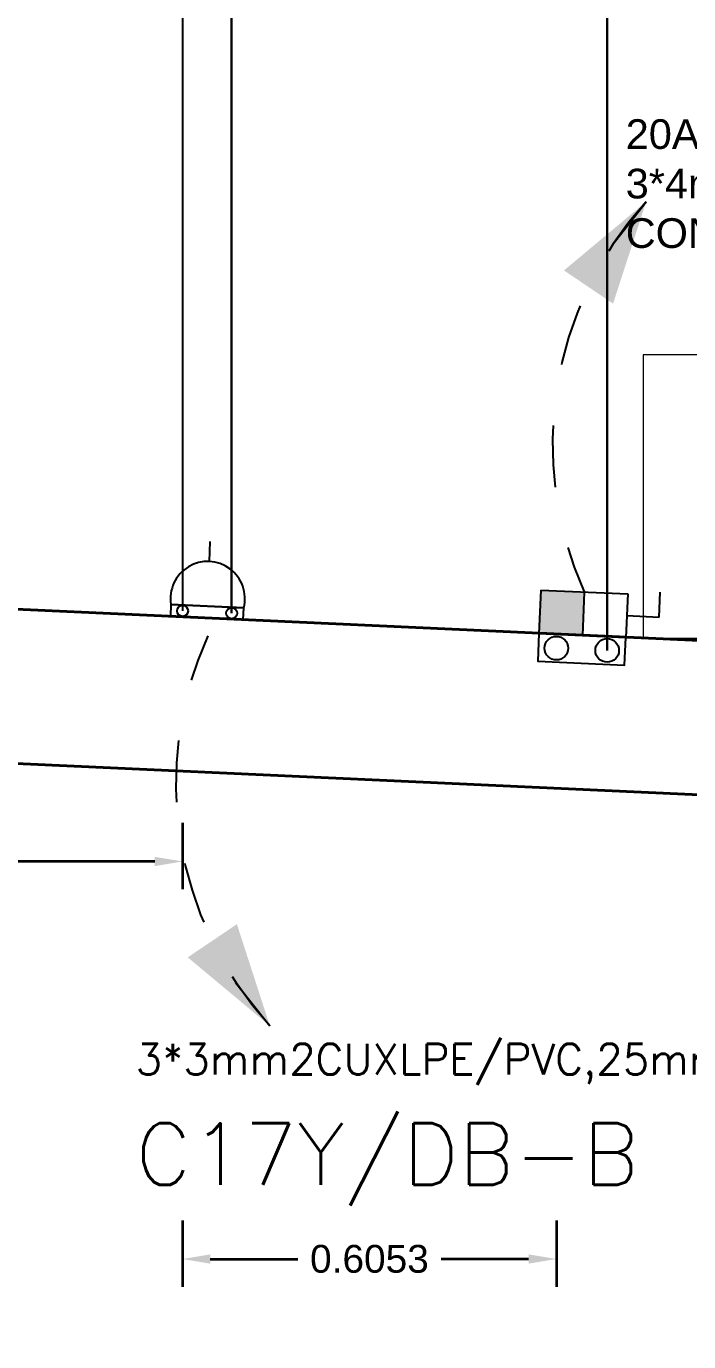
# Model space of a CAD drawing. Header units: inches. Extents: x 3955 to 4125, y 4886 to 4983.
# Drawn here: x 4032.424 to 4033.496, y 4920.904 to 4923.033 of the extents above; entities that cross this region are included whole.
import ezdxf

# ---------------------------------------------------------------- set-up
doc = ezdxf.new("R2010")
doc.units = ezdxf.units.IN
doc.header["$MEASUREMENT"] = 0
doc.linetypes.add('ACAD_ISO03W100', pattern=[30, 12, -18])
doc.linetypes.add('HIDDEN', pattern=[0.375, 0.25, -0.125])
doc.layers.get('0').update_dxf_attribs({"lineweight": 35})
doc.layers.get('Defpoints').update_dxf_attribs({"lineweight": 25})
for name, color, linetype, lineweight in [('DIM', 6, 'Continuous', 20), ('DIM IN', 12, 'Continuous', 15), ('HA', 252, 'Continuous', 18), ('Shop Drawing', 3, 'Continuous', 30), ('walls', 7, 'Continuous', 40)]:
    doc.layers.add(name, color=color, linetype=linetype, lineweight=lineweight)
for name, color, linetype in [('E-LEADER', 30, 'Continuous'), ('E-POWER', 3, 'Continuous'), ('E-TEXT', 2, 'Continuous'), ('N Wiring', 255, 'Continuous')]:
    doc.layers.add(name, color=color, linetype=linetype)
doc.styles.add('ELEC', font='romans.shx')
doc.styles.get("Standard").update_dxf_attribs({"font": 'arial.ttf'})
doc.dimstyles.get("Standard").update_dxf_attribs({"dimtxt": 0.18, "dimasz": 0.18, "dimexe": 0.18, "dimexo": 0.0625, "dimgap": 0.09, "dimtad": 0, "dimtih": 1, "dimtoh": 1, "dimdec": 4, "dimzin": 0, "dimdsep": 46, "dimtxsty": 'Standard', "dimcen": 0.09, "dimadec": 0, "dimazin": 0, "dimtfac": 1, "dimtdec": 4, "dimtofl": 0, "dimtmove": 0, "dimatfit": 3, "dimfxl": 1, "dimtolj": 1, "dimtzin": 0, "dimarcsym": 0})

# ---------------------------------------------------------------- blocks, each defined once
blk = doc.blocks.new('S1')
for p, q in [((0, 180), (0, 260)), ((-147, 0), (147, 0))]:
    blk.add_line(p, q)
blk.add_lwpolyline([(147, 0), (-147, 0), (-147, -47.8), (147, -47.8)], close=True)
for centre in [(-99, -23.9), (99, -23.9)]:
    blk.add_circle(centre, 22.2)
at = {"linetype": 'Continuous'}
blk.add_arc((0, 30), 150, 348.4616, 191.5384, dxfattribs=at)
blk = doc.blocks.new('DC1')
blk.add_hatch(color=256).paths.add_polyline_path([(0, 175), (-175, 175), (-175, 0), (0, 0)])
for p, q in [((-175, 175), (175, 175)), ((-175, 175), (-175, 0)), ((0, 175), (0, 0)), ((175, 175), (175, 0)), ((305, 87.5), (305, 187.5)), ((175, 87.5), (305, 87.5)), ((-175, 0), (175, 0))]:
    blk.add_line(p, q)
blk.add_lwpolyline([(175, 0), (-175, 0), (-175, -111.7), (175, -111.7)], close=True)
for centre in [(-102.3, -55.8), (102.3, -55.8)]:
    blk.add_circle(centre, 47.4)
blk = doc.blocks.new('*U9')
blk.add_line((233, 512.3), (309.4, 559.6))
blk.add_lwpolyline([(309.4, 559.6, 0, 96, 0), (174.8, 461.8, 96, 96, 0)], format="xyseb")
at = {"linetype": 'HIDDEN', "ltscale": 0.2}
blk.add_arc((581.3, 44), 583, 117.8068, 184.3237, dxfattribs=at)
blk = doc.blocks.new('*D370')
at = {"layer": 'Defpoints', "color": 0}
for p in [(3545.2069, 1324.4386, 0), (3546.1105, 1324.4386, 0), (3545.2069, 1324.033)]:
    blk.add_point(p, dxfattribs=at)
at = {"layer": 'DIM', "color": 0, "lineweight": -2, "transparency": 16777216}
for p, q in [((3545.2069, 1324.0955), (3545.2069, 1323.988)), ((3546.1105, 1324.0955), (3546.1105, 1323.988)), ((3545.2519, 1324.033), (3545.5428, 1324.033)), ((3546.0655, 1324.033), (3545.7746, 1324.033))]:
    blk.add_line(p, q, dxfattribs=at)
at = {"layer": 'DIM', "color": 0, "transparency": 16777216}
for points in [[(3545.2519, 1324.0405), (3545.2519, 1324.0255), (3545.2069, 1324.033)], [(3546.0655, 1324.0405), (3546.0655, 1324.0255), (3546.1105, 1324.033)]]:
    blk.add_solid(points, dxfattribs=at)
at = {"layer": 'DIM', "color": 0, "transparency": 16777216, "insert": (3545.6587, 1324.033), "char_height": 0.045, "attachment_point": 5}
blk.add_mtext('\\A1;0.9036', dxfattribs=at)
blk = doc.blocks.new('*D371')
at = {"layer": 'Defpoints', "color": 0}
for p in [(3546.1105, 1324.3782, 0), (3546.7158, 1324.3782, 0), (3546.1105, 1323.3894)]:
    blk.add_point(p, dxfattribs=at)
at = {"layer": 'DIM', "color": 0, "lineweight": -2, "transparency": 16777216}
for p, q in [((3546.1105, 1323.4519), (3546.1105, 1323.3444)), ((3546.7158, 1323.4519), (3546.7158, 1323.3444)), ((3546.1555, 1323.3894), (3546.2972, 1323.3894)), ((3546.6708, 1323.3894), (3546.529, 1323.3894))]:
    blk.add_line(p, q, dxfattribs=at)
at = {"layer": 'DIM', "color": 0, "transparency": 16777216}
for points in [[(3546.1555, 1323.3969), (3546.1555, 1323.3819), (3546.1105, 1323.3894)], [(3546.6708, 1323.3969), (3546.6708, 1323.3819), (3546.7158, 1323.3894)]]:
    blk.add_solid(points, dxfattribs=at)
at = {"layer": 'DIM', "color": 0, "transparency": 16777216, "insert": (3546.4131, 1323.3894), "char_height": 0.045, "attachment_point": 5}
blk.add_mtext('\\A1;0.6053', dxfattribs=at)
blk = doc.blocks.new('A$C606D7A20')
at = {"layer": 'DIM IN', "ltscale": 2.5, "elevation": 0}
blk.add_lwpolyline([(20.22124, -15.9635), (18.97695, -15.9635), (18.97695, -16.42177), (20.22124, -16.42177)], close=True, dxfattribs=at)
at = {"layer": 'HA', "linetype": 'ACAD_ISO03W100'}
blk.add_lwpolyline([(38.34643, -17.56091), (13.15779, -16.40339)], dxfattribs=at)
at = {"layer": 'N Wiring'}
blk.add_lwpolyline([(17.20795, -14.22155), (18.19134, -14.22155, -0.4142136), (18.23134, -14.26155), (18.23139, -16.3779)], format="xyb", dxfattribs=at)
at = {"layer": 'Shop Drawing'}
for points in [[(18.91888, -14.17026), (18.91888, -16.44188)], [(18.31099, -14.19779), (18.31087, -16.38155)]]:
    blk.add_lwpolyline(points, dxfattribs=at)
at = {"layer": 'walls', "ltscale": 2.5}
for p, q in [((20.39779, -16.48703), (17.32779, -16.34601)), ((38.11783, -17.54981), (13.15779, -16.40425))]:
    blk.add_line(p, q, dxfattribs=at)
at = {"layer": 'E-LEADER', "yscale": 0.001, "zscale": 0.001}
for p, xscale, rotation in [((18.88185, -16.34729), 0.001, 19.94119348227059), ((18.27282, -16.41816), -0.001, 160.0588065177293)]:
    blk.add_blockref('*U9', p, dxfattribs=dict(at, xscale=xscale, rotation=rotation))
at = {"layer": 'E-POWER'}
for name, p, xscale, yscale, zscale, rotation in [('S1', (18.27157, -16.37012), 0.0004018637559255599, 0.0004018637559255599, 0.0004018637559255599, 357.3700746735954), ('DC1', (18.87875, -16.41762), 0.0004022874689625001, 0.0004022874689625001, 0.0004022874689625001, 357.4755214826673)]:
    blk.add_blockref(name, p, dxfattribs=dict(at, xscale=xscale, yscale=yscale, zscale=zscale, rotation=rotation))
at = {"layer": 'E-TEXT', "style": 'ELEC'}
for s, height, p in [('3*3mm2CUXLPE/PVC,25mmPVC CONDUIT EXPOSED', 0.05, (18.15553, -17.12852, 0)), ('C17Y/DB-B', 0.1, (18.15553, -17.3072, 0))]:
    blk.add_text(s, height=height, dxfattribs=at).set_placement(p)
at = {"layer": 'E-TEXT', "insert": (18.94892, -15.58196, 0), "char_height": 0.0480602, "attachment_point": 1}
blk.add_mtext_dynamic_manual_height_columns('20A,C34R/DB-B\\P3*4mm2CUXLPE/PVC,25mmPVC CONDUIT EXPOSED', width=0.8333528, gutter_width=12.5, heights=[0.22794], dxfattribs=at)
at = {"layer": 'DIM'}
for base, p1, p2, picture, middle, set_off in [((17.32779, -16.78343, 0), (18.23139, -16.3779), (17.32779, -16.3779), '*D370', (17.77959, -16.78343, 0), (-3527.87912, -1340.81648)), ((18.231391, -17.42712, 0), (18.836642, -16.43825), (18.231391, -16.43825), '*D371', (18.534017, -17.42712, 0), (-3527.879116, -1340.816476))]:
    dim = blk.add_linear_dim(base=base, p1=p1, p2=p2, dimstyle='Standard', dxfattribs=at)
    dim.commit()
    dim.dimension.update_dxf_attribs({"geometry": picture, "text_midpoint": middle, "insert": set_off})

msp = doc.modelspace()

# ---------------------------------------------------------------- block references
msp.add_blockref('A$C606D7A20', (4014.4456, 4938.4649))

doc.saveas('drawing.dxf')
